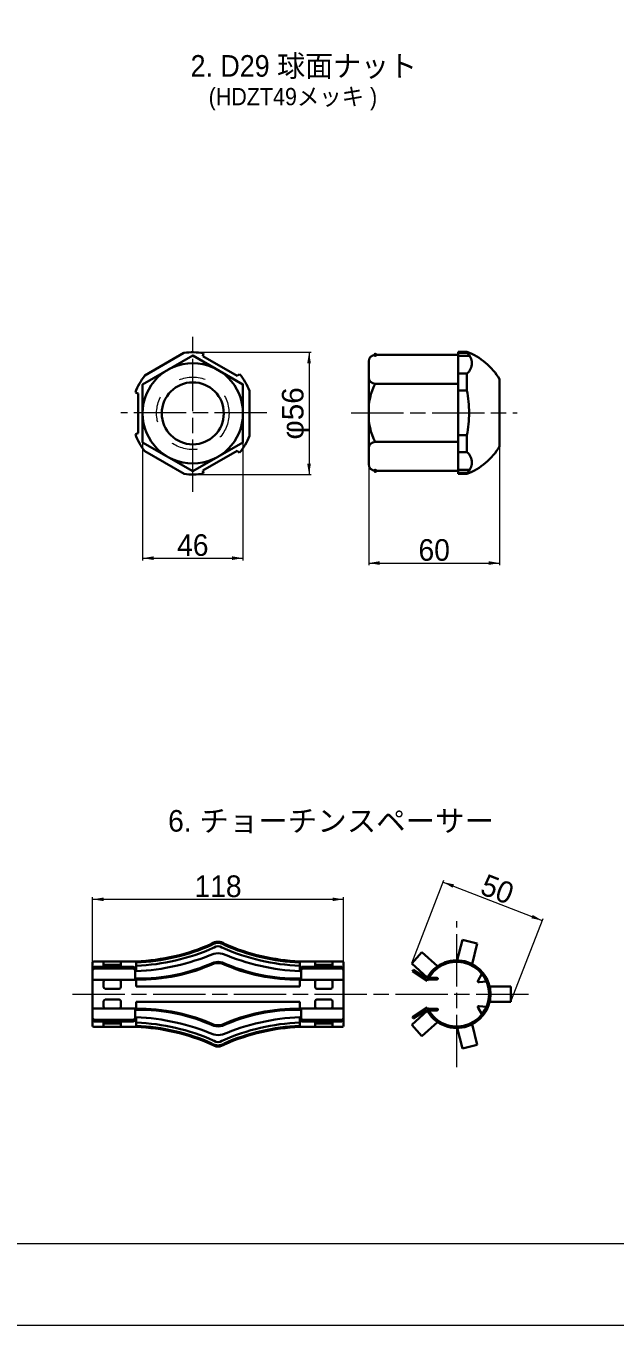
# Model space of a CAD drawing. Units: millimetres at full size, sheet at 1:2. Extents: x 2174 to 3856, y 1028 to 2216.
# Drawn here: x 2631 to 2901, y 1028 to 1623 of the extents above; entities that cross this region are included whole.
import ezdxf
from ezdxf.enums import TextEntityAlignment as Align

# ---------------------------------------------------------------- set-up
doc = ezdxf.new("R2010")
doc.units = ezdxf.units.MM
doc.header["$LTSCALE"] = 2
doc.header["$PDMODE"] = 32
doc.header["$PDSIZE"] = 1
for name, pattern in [('CHAIN', [18.5, 12, -1.5, 3.5, -1.5]), ('DASHED_SPACED', [12, 6, -6]), ('USER1', [9, 4.5, -4.5])]:
    doc.linetypes.add(name, pattern=pattern)
for name, color, linetype, lineweight in [('1外形線', 7, 'Continuous', 35), ('3隠れ線', 2, 'USER1', 13), ('4中心線', 1, 'CHAIN', 15), ('6寸法線', 4, 'Continuous', 13), ('7 枠・タイトル', 7, 'Continuous', 13), ('Defpoints_2', 7, 'Continuous', 13)]:
    doc.layers.add(name, color=color, linetype=linetype, lineweight=lineweight)
doc.styles.add('ＭＳ Ｐゴシック', font='')
doc.styles.get('ＭＳ Ｐゴシック').set_extended_font_data('MS PGothic')

# ---------------------------------------------------------------- blocks, each defined once
blk = doc.blocks.new('filled_arrow')
at = {"color": 0, "linetype": 'Continuous', "lineweight": -2}
blk.add_solid([(7.5, 1.25), (0, 0), (7.5, -1.25)], dxfattribs=at)

msp = doc.modelspace()

# ---------------------------------------------------------------- linework, layer by layer
at = {"layer": '1外形線'}
for p, q in [((2703.519, 1473.376), (2685.617, 1463.04)), ((2712.203, 1471.912), (2712.447, 1473.299)), ((2727.952, 1462.819), (2712.203, 1471.912)), ((2793.25, 1472.488), (2791.25, 1472.488)), ((2793.25, 1472.488), (2829.25, 1472.488)), ((2829.25, 1473.93), (2833.25, 1473.93)), ((2829.25, 1473.93), (2829.25, 1445.93)), ((2829.25, 1473.483), (2833.25, 1473.483)), ((2829.25, 1472.095), (2834.498, 1472.095)), ((2833.25, 1473.93), (2833.25, 1473.483)), ((2788.25, 1469.488), (2788.25, 1445.93)), ((2727.952, 1462.819), (2729.02, 1463.714)), ((2791.25, 1459.209), (2829.25, 1459.209)), ((2829.25, 1463.898), (2833.25, 1463.898)), ((2833.25, 1456.251), (2833.25, 1463.906)), ((2833.25, 1463.898), (2833.25, 1456.192)), ((2848.25, 1461.29), (2848.25, 1445.93)), ((2682.583, 1454.788), (2681.274, 1455.265)), ((2682.583, 1454.788), (2682.583, 1436.602)), ((2733.602, 1435.336), (2733.602, 1456.008)), ((2829.25, 1456.192), (2833.25, 1456.192)), ((2788.25, 1445.93), (2788.25, 1422.372)), ((2829.25, 1417.93), (2829.25, 1445.93)), ((2848.25, 1430.571), (2848.25, 1445.93)), ((2682.583, 1436.602), (2681.259, 1436.12)), ((2829.25, 1435.669), (2833.25, 1435.669)), ((2833.25, 1427.963), (2833.25, 1435.669)), ((2833.25, 1435.61), (2833.25, 1427.954)), ((2685.551, 1428.388), (2703.625, 1417.953)), ((2712.222, 1419.49), (2727.972, 1428.583)), ((2727.972, 1428.583), (2729.052, 1427.677)), ((2791.247, 1432.651), (2829.25, 1432.651)), ((2829.25, 1427.963), (2833.25, 1427.963)), ((2712.222, 1419.49), (2712.464, 1418.117)), ((2793.25, 1419.372), (2791.25, 1419.372)), ((2793.25, 1419.372), (2829.25, 1419.372)), ((2829.25, 1419.766), (2834.498, 1419.766)), ((2829.25, 1418.378), (2833.25, 1418.378)), ((2829.25, 1417.93), (2833.25, 1417.93)), ((2833.25, 1417.93), (2833.25, 1418.378)), ((2716.462, 1202.232), (2716.363, 1202.174)), ((2721.961, 1202.174), (2721.862, 1202.232)), ((2831.187, 1204.496), (2828.846, 1195.13)), ((2831.187, 1204.496), (2837.978, 1202.798)), ((2837.978, 1202.798), (2835.637, 1193.432)), ((2717.362, 1201.032), (2716.966, 1200.801)), ((2721.358, 1200.801), (2720.962, 1201.032)), ((2812.659, 1198.907), (2807.939, 1193.738)), ((2812.659, 1198.907), (2819.788, 1192.398)), ((2661.662, 1194.132), (2661.662, 1165.132)), ((2681.662, 1194.632), (2662.162, 1194.632)), ((2680.311, 1192.132), (2662.462, 1192.132)), ((2680.23, 1191.332), (2662.462, 1191.332)), ((2666.662, 1194.632), (2666.662, 1192.132)), ((2674.662, 1193.132), (2666.662, 1193.132)), ((2674.662, 1194.632), (2674.662, 1192.132)), ((2681.124, 1191.332), (2681.124, 1186.132)), ((2681.662, 1194.132), (2681.662, 1190.14)), ((2681.662, 1194.132), (2681.662, 1191.332)), ((2681.746, 1192.634), (2681.662, 1192.63)), ((2681.662, 1191.332), (2681.662, 1190.14)), ((2756.662, 1194.632), (2776.162, 1194.632)), ((2756.662, 1194.132), (2756.662, 1190.14)), ((2757.2, 1191.332), (2757.2, 1186.132)), ((2757.462, 1192.132), (2775.862, 1192.132)), ((2757.462, 1191.332), (2775.862, 1191.332)), ((2763.662, 1194.632), (2763.662, 1192.132)), ((2763.662, 1193.132), (2771.662, 1193.132)), ((2771.662, 1194.632), (2771.662, 1192.132)), ((2776.662, 1194.132), (2776.662, 1165.132)), ((2807.939, 1193.738), (2815.068, 1187.229)), ((2808.635, 1190.821), (2808.251, 1190.235)), ((2815.1, 1185.744), (2808.251, 1190.235)), ((2814.818, 1186.766), (2808.635, 1190.821)), ((2681.662, 1186.132), (2661.662, 1186.132)), ((2666.662, 1185.332), (2666.662, 1182.932)), ((2673.862, 1186.132), (2667.462, 1186.132)), ((2674.662, 1185.332), (2674.662, 1182.932)), ((2681.662, 1186.832), (2681.662, 1186.132)), ((2681.662, 1186.132), (2681.662, 1183.132)), ((2756.662, 1186.832), (2756.662, 1186.132)), ((2756.662, 1186.132), (2776.662, 1186.132)), ((2756.662, 1186.132), (2756.662, 1183.132)), ((2763.662, 1185.332), (2763.662, 1182.932)), ((2764.462, 1186.132), (2770.862, 1186.132)), ((2771.662, 1185.332), (2771.662, 1182.932)), ((2815.79, 1186.383), (2819.635, 1186.375)), ((2815.791, 1187.083), (2819.636, 1187.075)), ((2840.143, 1188.868), (2838.365, 1185.925)), ((2838.864, 1185.07), (2842.196, 1185.431)), ((2673.862, 1182.132), (2667.462, 1182.132)), ((2681.662, 1183.132), (2756.662, 1183.132)), ((2764.462, 1182.132), (2770.862, 1182.132)), ((2843.679, 1183.132), (2853.333, 1183.132)), ((2853.333, 1183.132), (2853.333, 1176.132)), ((2681.662, 1173.132), (2661.662, 1173.132)), ((2666.662, 1173.932), (2666.662, 1176.332)), ((2673.862, 1177.132), (2667.462, 1177.132)), ((2673.862, 1173.132), (2667.462, 1173.132)), ((2674.662, 1173.932), (2674.662, 1176.332)), ((2681.124, 1167.932), (2681.124, 1173.132)), ((2681.662, 1176.132), (2756.662, 1176.132)), ((2681.662, 1176.132), (2681.662, 1172.432)), ((2756.662, 1176.132), (2756.662, 1172.432)), ((2756.662, 1173.132), (2776.662, 1173.132)), ((2757.2, 1167.932), (2757.2, 1173.132)), ((2763.662, 1173.932), (2763.662, 1176.332)), ((2764.462, 1177.132), (2770.862, 1177.132)), ((2764.462, 1173.132), (2770.862, 1173.132)), ((2771.662, 1173.932), (2771.662, 1176.332)), ((2815.1, 1173.52), (2808.251, 1169.029)), ((2814.818, 1172.498), (2808.635, 1168.443)), ((2815.79, 1172.881), (2819.635, 1172.889)), ((2840.143, 1170.396), (2838.365, 1173.339)), ((2838.864, 1174.194), (2842.196, 1173.833)), ((2843.679, 1176.132), (2853.333, 1176.132)), ((2680.279, 1167.932), (2662.462, 1167.932)), ((2680.409, 1167.132), (2662.462, 1167.132)), ((2666.662, 1167.132), (2666.662, 1164.632)), ((2674.662, 1167.132), (2674.662, 1164.632)), ((2681.662, 1169.124), (2681.662, 1165.132)), ((2756.662, 1169.124), (2756.662, 1165.132)), ((2757.462, 1167.932), (2775.862, 1167.932)), ((2757.462, 1167.132), (2775.862, 1167.132)), ((2763.662, 1167.132), (2763.662, 1164.632)), ((2771.662, 1167.132), (2771.662, 1164.632)), ((2807.939, 1165.526), (2815.068, 1172.035)), ((2808.635, 1168.443), (2808.251, 1169.029)), ((2812.659, 1160.357), (2819.788, 1166.866)), ((2815.791, 1172.181), (2819.636, 1172.189)), ((2681.662, 1164.632), (2662.162, 1164.632)), ((2674.662, 1166.132), (2666.662, 1166.132)), ((2756.662, 1164.632), (2776.162, 1164.632)), ((2763.662, 1166.132), (2771.662, 1166.132)), ((2812.659, 1160.357), (2807.939, 1165.526)), ((2831.187, 1154.768), (2828.846, 1164.134)), ((2837.978, 1156.466), (2835.637, 1165.832)), ((2717.362, 1158.232), (2716.966, 1158.463)), ((2721.358, 1158.463), (2720.962, 1158.232)), ((2831.187, 1154.768), (2837.978, 1156.466))]:
    msp.add_line(p, q, dxfattribs=at)
msp.add_lwpolyline([(2730.593, 1432.416), (2730.593, 1458.974), (2707.593, 1472.253), (2684.593, 1458.974), (2684.593, 1432.416), (2707.593, 1419.137)], close=True, dxfattribs=at)
for radius in [23, 14.2]:
    msp.add_circle((2707.593, 1445.695), radius, dxfattribs=at)
for centre, radius, start, end in [((2707.579, 1445.672), 28, 80.00699, 98.3372), ((2791.25, 1469.488), 3, 90, 180), ((2822.48, 1445.93), 30, 30.79551, 68.9612), ((2829.317, 1468.69), 6.2, 309.37538, 50.62462), ((2707.579, 1445.672), 28, 141.6628, 159.96535), ((2707.579, 1445.672), 28, 21.6628, 40.08073), ((2813.214, 1447.269), 25, 151.46982, 183.06912), ((2791.25, 1462.209), 3, 180, 270), ((2783.435, 1446.159), 50.815, 359.71721, 11.38695), ((2813.214, 1444.592), 25, 176.93088, 208.53018), ((2783.435, 1445.702), 50.815, 348.61305, 0.28279), ((2707.579, 1445.672), 28, 199.94692, 218.11922), ((2707.579, 1445.672), 28, 320.03465, 338.3372), ((2791.25, 1429.651), 3, 90, 180), ((2822.48, 1445.93), 30, 291.0388, 329.20449), ((2791.25, 1422.372), 3, 180, 270), ((2829.317, 1423.17), 6.2, 309.37538, 50.62462), ((2707.579, 1445.672), 28, 261.88078, 280.05308), ((2677.619, 1290.459), 95.912, 272.416, 293.6945), ((2677.619, 1290.459), 96.412, 272.416, 293.6945), ((2719.162, 1198.632), 5, 53.1301, 126.8699), ((2719.162, 1198.632), 5, 53.1301, 126.8699), ((2719.162, 1198.632), 4.5, 53.1301, 126.8699), ((2719.162, 1198.632), 4.5, 53.1301, 126.8699), ((2760.705, 1290.459), 96.412, 246.3055, 267.584), ((2760.705, 1290.459), 95.912, 246.3055, 267.584), ((2676.902, 1293.85), 103.82, 272.62782, 292.81684), ((2677.619, 1290.459), 97.912, 272.416, 293.6945), ((2719.162, 1189.632), 8.754, 76.79325, 103.20675), ((2719.162, 1198.632), 3, 53.1301, 126.8699), ((2719.162, 1198.632), 3, 53.1301, 126.8699), ((2761.422, 1293.85), 103.82, 247.18316, 267.37218), ((2760.705, 1290.459), 97.912, 246.3055, 267.584), ((2662.162, 1194.132), 0.5, 90, 180), ((2662.462, 1191.332), 0.8, 90, 180), ((2662.462, 1190.532), 0.8, 90, 180), ((2680.324, 1191.332), 0.8, 0, 90), ((2680.324, 1190.532), 0.8, 0, 90), ((2683.165, 1269.132), 82.813, 268.95342, 294.39429), ((2683.165, 1269.132), 82.313, 268.95342, 294.39429), ((2719.21, 1184.71), 9.676, 78.35898, 102.2162), ((2719.21, 1184.71), 9.176, 78.35898, 102.2162), ((2719.162, 1189.632), 4.754, 76.79325, 103.20675), ((2755.159, 1269.132), 82.813, 245.60571, 271.04658), ((2755.159, 1269.132), 82.313, 245.60571, 271.04658), ((2758, 1191.332), 0.8, 90, 180), ((2758, 1190.532), 0.8, 90, 180), ((2775.862, 1191.332), 0.8, 0, 90), ((2775.862, 1190.532), 0.8, 0, 90), ((2776.162, 1194.132), 0.5, 0, 90), ((2828.579, 1179.632), 15.5, 207.40198, 152.59802), ((2828.579, 1179.632), 14.8, 204.39035, 155.60965), ((2667.462, 1185.332), 0.8, 90, 180), ((2673.862, 1185.332), 0.8, 0, 90), ((2764.462, 1185.332), 0.8, 90, 180), ((2770.862, 1185.332), 0.8, 0, 90), ((2819.636, 1186.725), 0.35, 269.75713, 90), ((2838.74, 1185.571), 0.516, 136.69581, 283.91413), ((2667.462, 1182.932), 0.8, 180, 270), ((2673.862, 1182.932), 0.8, 270, 0), ((2764.462, 1182.932), 0.8, 180, 270), ((2770.862, 1182.932), 0.8, 270, 0), ((2667.462, 1176.332), 0.8, 90, 180), ((2667.462, 1173.932), 0.8, 180, 270), ((2673.862, 1176.332), 0.8, 0, 90), ((2673.862, 1173.932), 0.8, 270, 0), ((2683.165, 1090.132), 82.813, 65.60571, 91.04658), ((2683.165, 1090.132), 82.313, 65.60571, 91.04658), ((2755.159, 1090.132), 82.813, 88.95342, 114.39429), ((2755.159, 1090.132), 82.313, 88.95342, 114.39429), ((2764.462, 1176.332), 0.8, 90, 180), ((2764.462, 1173.932), 0.8, 180, 270), ((2770.862, 1176.332), 0.8, 0, 90), ((2770.862, 1173.932), 0.8, 270, 0), ((2819.636, 1172.539), 0.35, 270, 90.24287), ((2838.74, 1173.693), 0.516, 76.08587, 223.30419), ((2662.462, 1168.732), 0.8, 180, 270), ((2662.462, 1167.932), 0.8, 180, 270), ((2680.324, 1168.732), 0.8, 270, 0), ((2680.324, 1167.932), 0.8, 270, 0), ((2676.902, 1065.414), 103.82, 67.18316, 87.37218), ((2677.619, 1068.805), 97.912, 66.3055, 87.584), ((2761.422, 1065.414), 103.82, 92.62782, 112.81684), ((2760.705, 1068.805), 97.912, 92.416, 113.6945), ((2758, 1168.732), 0.8, 180, 270), ((2758, 1167.932), 0.8, 180, 270), ((2775.862, 1168.732), 0.8, 270, 0), ((2775.862, 1167.932), 0.8, 270, 0), ((2662.162, 1165.132), 0.5, 180, 270), ((2677.619, 1068.805), 95.912, 66.3055, 87.584), ((2677.619, 1068.805), 96.412, 66.3055, 87.584), ((2719.162, 1169.632), 8.754, 256.79325, 283.20675), ((2719.21, 1174.554), 9.676, 257.7838, 281.64102), ((2719.21, 1174.554), 9.176, 257.7838, 281.64102), ((2760.705, 1068.805), 96.412, 92.416, 113.6945), ((2760.705, 1068.805), 95.912, 92.416, 113.6945), ((2776.162, 1165.132), 0.5, 270, 0), ((2719.162, 1160.632), 5, 233.1301, 306.8699), ((2719.162, 1160.632), 4.5, 233.1301, 306.8699), ((2719.162, 1160.632), 3, 233.1301, 306.8699)]:
    msp.add_arc(centre, radius, start, end, dxfattribs=at)
for p in [(2791.25, 1472.488), (2791.25, 1419.372)]:
    msp.add_point(p, dxfattribs=at)
at = {"layer": '3隠れ線', "linetype": 'DASHED_SPACED'}
msp.add_circle((2707.593, 1445.695), 16.6, dxfattribs=at)
at = {"layer": '4中心線'}
for p, q in [((2707.593, 1409.672), (2707.593, 1481.672)), ((2741.602, 1445.93), (2674.583, 1445.93)), ((2780.25, 1445.93), (2856.25, 1445.93)), ((2828.579, 1146.158), (2828.579, 1213.107)), ((2652.443, 1179.632), (2862.46, 1179.632))]:
    msp.add_line(p, q, dxfattribs=at)
at = {"layer": '6寸法線'}
for p, q in [((2707.642, 1473.672), (2761.885, 1473.672)), ((2760.885, 1473.672), (2760.885, 1417.672)), ((2684.593, 1432.353), (2684.593, 1378.358)), ((2730.593, 1432.353), (2730.593, 1378.358)), ((2848.25, 1430.508), (2848.25, 1376.113)), ((2707.642, 1417.672), (2761.885, 1417.672)), ((2788.25, 1422.077), (2788.25, 1376.113)), ((2684.593, 1379.358), (2730.593, 1379.358)), ((2788.25, 1377.113), (2848.25, 1377.113)), ((2807.962, 1193.796), (2822.734, 1231.883)), ((2822.372, 1230.951), (2867.766, 1213.345)), ((2661.662, 1194.195), (2661.662, 1224.067)), ((2661.662, 1223.067), (2776.662, 1223.067)), ((2776.662, 1194.195), (2776.662, 1224.067)), ((2853.356, 1176.19), (2868.128, 1214.277))]:
    msp.add_line(p, q, dxfattribs=at)
at = {"layer": '7 枠・タイトル'}
msp.add_line((3800.193, 1065.285), (2229.496, 1065.285), dxfattribs=at)
at = {"layer": 'Defpoints_2'}
msp.add_lwpolyline([(2173.845, 1028.061), (3855.845, 1028.061), (3855.845, 2216.061), (2173.845, 2216.061)], close=True, dxfattribs=at)

# ---------------------------------------------------------------- block references
at = {"layer": '6寸法線', "xscale": 0.667, "yscale": 0.667}
for p, rotation in [((2760.885, 1473.672), 270), ((2760.885, 1417.672), 90), ((2730.593, 1379.358), 180), ((2848.25, 1377.113), 180), ((2822.372, 1230.951), 338.8), ((2776.662, 1223.067), 180), ((2867.766, 1213.345), 158.8)]:
    msp.add_blockref('filled_arrow', p, dxfattribs=dict(at, rotation=rotation))
for p in [(2684.593, 1379.358), (2788.25, 1377.113), (2661.662, 1223.067)]:
    msp.add_blockref('filled_arrow', p, dxfattribs=at)

# ---------------------------------------------------------------- texts
at = {"layer": '6寸法線', "style": 'ＭＳ Ｐゴシック', "width": 1.05}
msp.add_text('φ56', height=9.897, rotation=90, dxfattribs=at).set_placement((2753.379, 1445.672), align=Align.MIDDLE_CENTER)
at = {"layer": '6寸法線', "style": 'ＭＳ Ｐゴシック'}
for s, p in [('46', (2707.593, 1385.358)), ('60', (2818.25, 1383.113)), ('118', (2719.162, 1229.067))]:
    msp.add_text(s, height=9.897, dxfattribs=at).set_placement(p, align=Align.MIDDLE_CENTER)
msp.add_text('50', height=9.897, rotation=338.801, dxfattribs=at).set_placement((2847.239, 1227.742), align=Align.MIDDLE_CENTER)
at = {"layer": '7 枠・タイトル', "style": 'ＭＳ Ｐゴシック', "width": 0.95}
for s, height, p in [('2. D29 球面ナット', 9.897, (2706.585, 1596.944)), ('(HDZT49メッキ )', 7.918, (2714.861, 1584.461))]:
    msp.add_text(s, height=height, dxfattribs=at).set_placement(p, align=Align.BOTTOM_LEFT)
at = {"layer": '7 枠・タイトル', "style": 'ＭＳ Ｐゴシック'}
msp.add_text('6. チョーチンスペーサー', height=9.897, dxfattribs=at).set_placement((2696.275, 1251.115), align=Align.BOTTOM_LEFT)

doc.saveas('drawing.dxf')
